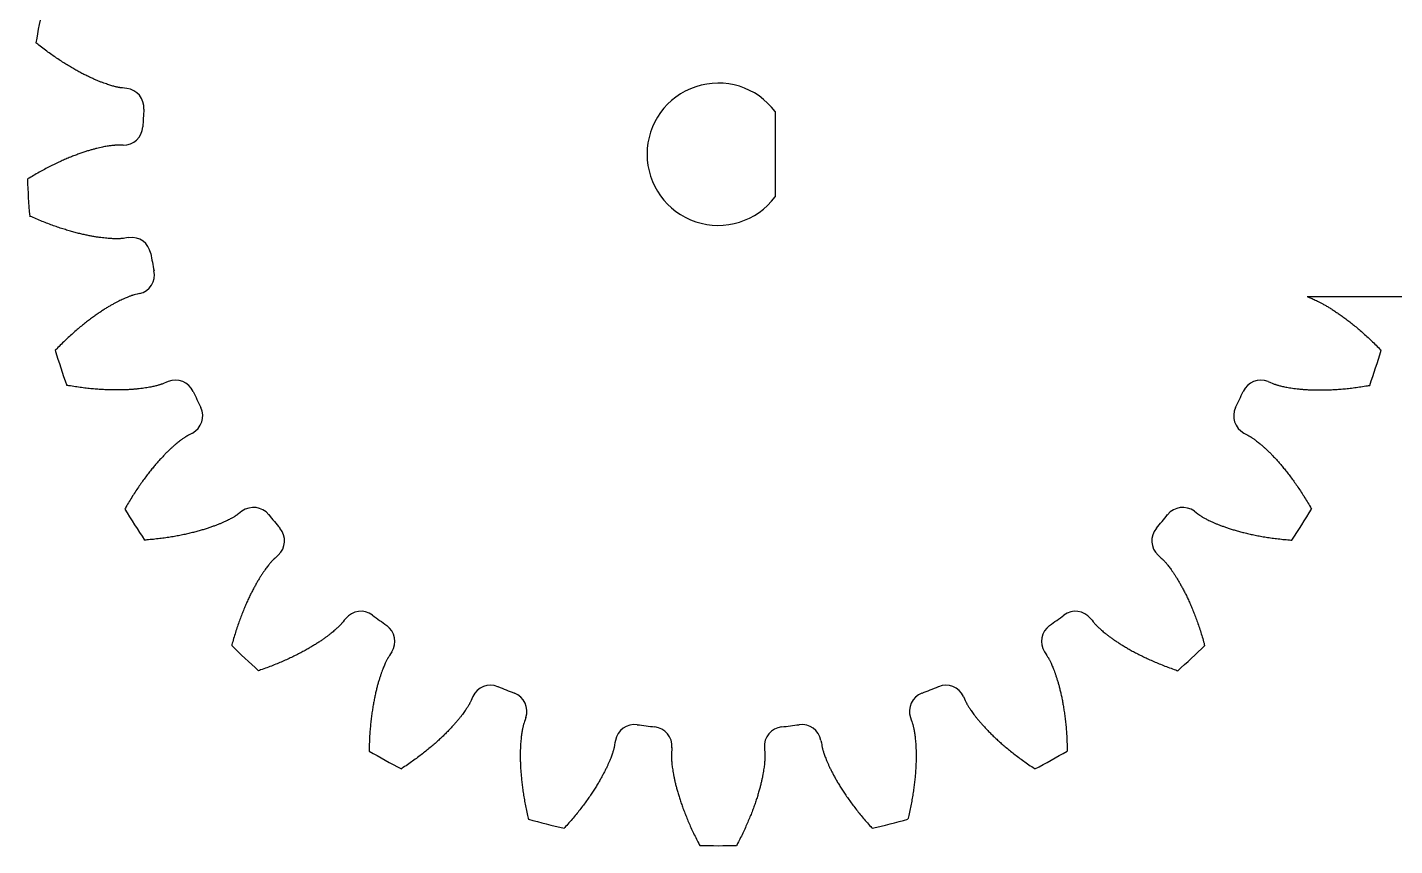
# Model space of a CAD drawing. Extents: x 0.1 to 34, y 0 to 22.
# Drawn here: x 9.829 to 11.721, y 15.904 to 17.037 of the extents above; entities that cross this region are included whole.
import ezdxf

# ---------------------------------------------------------------- set-up
doc = ezdxf.new("R2010")
doc.units = 0
doc.header["$LTSCALE"] = 0.5
doc.header["$MEASUREMENT"] = 0
doc.layers.add('VISIBLE', color=7, linetype='CONTINUOUS')

msp = doc.modelspace()

# ---------------------------------------------------------------- linework, layer by layer
at = {"layer": 'VISIBLE'}
for p, q in [((10.8638, 16.9202), (10.8638, 16.8021)), ((11.6, 16.6643), (12.7536, 16.6643))]:
    msp.add_line(p, q, dxfattribs=at)
for centre, radius, start, end in [((10.7851, 16.8611), 0.9567, 167.6729, 170.7271), ((10.7851, 16.8611), 0.0984, 36.8699, 323.1301), ((9.9635, 16.9255), 0.0268, 355.522, 83.6461), ((10.7851, 16.8611), 0.7972, 175.522, 177.278), ((9.9619, 16.9003), 0.0268, 269.1539, 357.278), ((10.7851, 16.8611), 0.9567, 182.0729, 185.1271), ((9.9733, 16.7191), 0.0268, 9.922, 98.0461), ((10.7851, 16.8611), 0.7972, 189.922, 191.678), ((9.978, 16.6943), 0.0268, 283.5539, 11.678), ((10.7851, 16.8611), 0.9567, 196.4729, 199.5271), ((10.7851, 16.8611), 0.9567, 340.4729, 343.5271), ((10.0341, 16.5217), 0.0268, 24.322, 112.4461), ((11.536, 16.5217), 0.0268, 67.5539, 155.678), ((10.7851, 16.8611), 0.7972, 204.322, 206.078), ((10.7851, 16.8611), 0.7972, 333.922, 335.678), ((10.0449, 16.4989), 0.0268, 297.9539, 26.078), ((11.5253, 16.4989), 0.0268, 153.922, 242.0461), ((10.7851, 16.8611), 0.9567, 210.8729, 213.9271), ((10.1421, 16.3456), 0.0268, 38.722, 126.8461), ((11.428, 16.3456), 0.0268, 53.1539, 141.278), ((10.7851, 16.8611), 0.9567, 326.0729, 329.1271), ((10.7851, 16.8611), 0.7972, 218.722, 220.478), ((10.7851, 16.8611), 0.7972, 319.522, 321.278), ((10.1582, 16.3262), 0.0268, 312.3539, 40.478), ((11.4119, 16.3262), 0.0268, 139.522, 227.6461), ((10.2905, 16.2019), 0.0268, 53.122, 141.2461), ((10.7851, 16.8611), 0.7972, 233.122, 234.878), ((10.7851, 16.8611), 0.7972, 305.122, 306.878), ((11.2796, 16.2019), 0.0268, 38.7539, 126.878), ((10.3109, 16.1871), 0.0268, 326.7539, 54.878), ((11.2592, 16.1871), 0.0268, 125.122, 213.2461), ((10.7851, 16.8611), 0.9567, 225.2729, 228.3271), ((10.7851, 16.8611), 0.9567, 311.6729, 314.7271), ((10.47, 16.0996), 0.0268, 67.522, 155.6461), ((10.7851, 16.8611), 0.7972, 247.522, 249.278), ((10.7851, 16.8611), 0.7972, 290.722, 292.478), ((11.1001, 16.0996), 0.0268, 24.3539, 112.478), ((10.4935, 16.0903), 0.0268, 341.1539, 69.278), ((11.0766, 16.0903), 0.0268, 110.722, 198.8461), ((10.6693, 16.0452), 0.0268, 81.922, 170.0461), ((10.7851, 16.8611), 0.7972, 261.922, 263.678), ((10.6943, 16.042), 0.0268, 355.5539, 83.678), ((10.8758, 16.042), 0.0268, 96.322, 184.4461), ((10.7851, 16.8611), 0.7972, 276.322, 278.078), ((10.9009, 16.0452), 0.0268, 9.9539, 98.078), ((10.7851, 16.8611), 0.9567, 239.6729, 242.7271), ((10.7851, 16.8611), 0.9567, 297.2729, 300.3271), ((10.7851, 16.8611), 0.9567, 254.0729, 257.1271), ((10.7851, 16.8611), 0.9567, 282.8729, 285.9271), ((10.7851, 16.8611), 0.9567, 268.4729, 271.5271)]:
    msp.add_arc(centre, radius, start, end, dxfattribs=at)
for points, knots in [([(9.9665, 16.9521), (9.9618, 16.9527), (9.9576, 16.9531), (9.9571, 16.9532), (9.9562, 16.9534), (9.9551, 16.9536), (9.9536, 16.9539), (9.9518, 16.9543), (9.9497, 16.9548), (9.9473, 16.9554), (9.9446, 16.9562), (9.9416, 16.9571), (9.9383, 16.9583), (9.9347, 16.9595), (9.9308, 16.961), (9.9266, 16.9627), (9.9221, 16.9646), (9.9174, 16.9667), (9.9125, 16.969), (9.9072, 16.9716), (9.9018, 16.9744), (9.8961, 16.9776), (9.8902, 16.981), (9.884, 16.9846), (9.8777, 16.9886), (9.8711, 16.9929), (9.8644, 16.9975), (9.8575, 17.0025), (9.8504, 17.0078), (9.8449, 17.0121), (9.8417, 17.0146), (9.8409, 17.0153)], [0.0536912, 0.0536912, 0.0536912, 0.0536912, 0.0905436, 0.1013093, 0.1152077, 0.1316526, 0.1502993, 0.1709141, 0.1933246, 0.2173975, 0.2430249, 0.270118, 0.2986014, 0.3284102, 0.3594881, 0.3917852, 0.4252571, 0.459864, 0.4955697, 0.5323416, 0.5701494, 0.6089657, 0.6487648, 0.6895231, 0.7312184, 0.7738303, 0.8173393, 0.8617274, 0.9069775, 0.9530734, 0.9682173, 0.9682173, 0.9682173, 0.9682173]), ([(9.9615, 16.8734), (9.9568, 16.8735), (9.9526, 16.8735), (9.9521, 16.8735), (9.9512, 16.8735), (9.9501, 16.8734), (9.9486, 16.8733), (9.9467, 16.8731), (9.9446, 16.8729), (9.9421, 16.8726), (9.9393, 16.8721), (9.9362, 16.8716), (9.9328, 16.8709), (9.929, 16.8701), (9.925, 16.8691), (9.9206, 16.868), (9.916, 16.8667), (9.911, 16.8652), (9.9058, 16.8635), (9.9003, 16.8615), (9.8945, 16.8594), (9.8885, 16.857), (9.8822, 16.8544), (9.8757, 16.8515), (9.8689, 16.8483), (9.8618, 16.8449), (9.8546, 16.8412), (9.8471, 16.8371), (9.8394, 16.8328), (9.8334, 16.8292), (9.8299, 16.8271), (9.829, 16.8265)], [0.0536912, 0.0536912, 0.0536912, 0.0536912, 0.0905436, 0.1013093, 0.1152077, 0.1316526, 0.1502993, 0.1709141, 0.1933246, 0.2173975, 0.2430249, 0.270118, 0.2986014, 0.3284102, 0.3594881, 0.3917852, 0.4252571, 0.459864, 0.4955697, 0.5323416, 0.5701494, 0.6089657, 0.6487648, 0.6895231, 0.7312184, 0.7738303, 0.8173393, 0.8617274, 0.9069775, 0.9530734, 0.9682173, 0.9682173, 0.9682173, 0.9682173]), ([(9.9695, 16.7457), (9.9649, 16.7451), (9.9607, 16.7445), (9.9603, 16.7444), (9.9593, 16.7443), (9.9582, 16.7443), (9.9567, 16.7442), (9.9549, 16.7441), (9.9527, 16.7441), (9.9502, 16.7441), (9.9474, 16.7442), (9.9442, 16.7444), (9.9407, 16.7446), (9.9369, 16.745), (9.9328, 16.7454), (9.9283, 16.746), (9.9235, 16.7467), (9.9184, 16.7476), (9.9131, 16.7486), (9.9074, 16.7498), (9.9014, 16.7512), (9.8951, 16.7528), (9.8885, 16.7546), (9.8816, 16.7567), (9.8745, 16.759), (9.8671, 16.7615), (9.8594, 16.7643), (9.8515, 16.7674), (9.8433, 16.7707), (9.8369, 16.7735), (9.8331, 16.7752), (9.8322, 16.7756)], [0.0536912, 0.0536912, 0.0536912, 0.0536912, 0.0905436, 0.1013093, 0.1152077, 0.1316526, 0.1502993, 0.1709141, 0.1933246, 0.2173975, 0.2430249, 0.270118, 0.2986014, 0.3284102, 0.3594881, 0.3917852, 0.4252571, 0.459864, 0.4955697, 0.5323416, 0.5701494, 0.6089657, 0.6487648, 0.6895231, 0.7312184, 0.7738303, 0.8173393, 0.8617274, 0.9069775, 0.9530734, 0.9682173, 0.9682173, 0.9682173, 0.9682173]), ([(9.9843, 16.6682), (9.9798, 16.6671), (9.9756, 16.6661), (9.9752, 16.666), (9.9743, 16.6657), (9.9732, 16.6654), (9.9718, 16.6649), (9.9701, 16.6643), (9.9681, 16.6635), (9.9658, 16.6626), (9.9632, 16.6614), (9.9603, 16.6601), (9.9571, 16.6586), (9.9537, 16.6569), (9.95, 16.655), (9.9461, 16.6528), (9.9419, 16.6504), (9.9375, 16.6477), (9.9329, 16.6447), (9.928, 16.6415), (9.923, 16.638), (9.9177, 16.6342), (9.9122, 16.6301), (9.9066, 16.6256), (9.9008, 16.6209), (9.8949, 16.6158), (9.8888, 16.6104), (9.8825, 16.6046), (9.8762, 16.5985), (9.8712, 16.5935), (9.8683, 16.5906), (9.8676, 16.5898)], [0.0536912, 0.0536912, 0.0536912, 0.0536912, 0.0905436, 0.1013093, 0.1152077, 0.1316526, 0.1502993, 0.1709141, 0.1933246, 0.2173975, 0.2430249, 0.270118, 0.2986014, 0.3284102, 0.3594881, 0.3917852, 0.4252571, 0.459864, 0.4955697, 0.5323416, 0.5701494, 0.6089657, 0.6487648, 0.6895231, 0.7312184, 0.7738303, 0.8173393, 0.8617274, 0.9069775, 0.9530734, 0.9682173, 0.9682173, 0.9682173, 0.9682173]), ([(11.6, 16.6643), (11.6007, 16.664), (11.6021, 16.6635), (11.6044, 16.6626), (11.607, 16.6614), (11.6098, 16.6601), (11.613, 16.6586), (11.6164, 16.6569), (11.6201, 16.655), (11.624, 16.6528), (11.6282, 16.6504), (11.6326, 16.6477), (11.6372, 16.6447), (11.6421, 16.6415), (11.6472, 16.638), (11.6524, 16.6342), (11.6579, 16.6301), (11.6635, 16.6256), (11.6693, 16.6209), (11.6752, 16.6158), (11.6813, 16.6104), (11.6876, 16.6046), (11.6939, 16.5985), (11.6989, 16.5935), (11.7018, 16.5906), (11.7025, 16.5898)], [0.1713701, 0.1713701, 0.1713701, 0.1713701, 0.1933246, 0.2173975, 0.2430249, 0.270118, 0.2986014, 0.3284102, 0.3594881, 0.3917852, 0.4252571, 0.459864, 0.4955697, 0.5323416, 0.5701494, 0.6089657, 0.6487648, 0.6895231, 0.7312184, 0.7738303, 0.8173393, 0.8617274, 0.9069775, 0.9530734, 0.9682173, 0.9682173, 0.9682173, 0.9682173]), ([(10.0239, 16.5465), (10.0195, 16.5447), (10.0156, 16.5431), (10.0152, 16.543), (10.0143, 16.5427), (10.0132, 16.5423), (10.0118, 16.5419), (10.01, 16.5413), (10.0079, 16.5408), (10.0055, 16.5402), (10.0028, 16.5396), (9.9997, 16.5389), (9.9962, 16.5383), (9.9924, 16.5377), (9.9883, 16.5371), (9.9839, 16.5365), (9.9791, 16.5361), (9.9739, 16.5356), (9.9684, 16.5353), (9.9626, 16.535), (9.9564, 16.5349), (9.95, 16.5349), (9.9431, 16.535), (9.936, 16.5353), (9.9285, 16.5357), (9.9207, 16.5363), (9.9126, 16.5371), (9.9041, 16.5381), (9.8954, 16.5394), (9.8884, 16.5405), (9.8844, 16.5412), (9.8834, 16.5413)], [0.0536912, 0.0536912, 0.0536912, 0.0536912, 0.0905436, 0.1013093, 0.1152077, 0.1316526, 0.1502993, 0.1709141, 0.1933246, 0.2173975, 0.2430249, 0.270118, 0.2986014, 0.3284102, 0.3594881, 0.3917852, 0.4252571, 0.459864, 0.4955697, 0.5323416, 0.5701494, 0.6089657, 0.6487648, 0.6895231, 0.7312184, 0.7738303, 0.8173393, 0.8617274, 0.9069775, 0.9530734, 0.9682173, 0.9682173, 0.9682173, 0.9682173]), ([(11.5463, 16.5465), (11.5506, 16.5447), (11.5545, 16.5431), (11.5549, 16.543), (11.5558, 16.5427), (11.5569, 16.5423), (11.5583, 16.5419), (11.5601, 16.5413), (11.5622, 16.5408), (11.5646, 16.5402), (11.5674, 16.5396), (11.5705, 16.5389), (11.5739, 16.5383), (11.5777, 16.5377), (11.5818, 16.5371), (11.5863, 16.5365), (11.5911, 16.5361), (11.5962, 16.5356), (11.6017, 16.5353), (11.6075, 16.535), (11.6137, 16.5349), (11.6202, 16.5349), (11.627, 16.535), (11.6341, 16.5353), (11.6416, 16.5357), (11.6494, 16.5363), (11.6575, 16.5371), (11.666, 16.5381), (11.6747, 16.5394), (11.6817, 16.5405), (11.6857, 16.5412), (11.6867, 16.5413)], [0.0536912, 0.0536912, 0.0536912, 0.0536912, 0.0905436, 0.1013093, 0.1152077, 0.1316526, 0.1502993, 0.1709141, 0.1933246, 0.2173975, 0.2430249, 0.270118, 0.2986014, 0.3284102, 0.3594881, 0.3917852, 0.4252571, 0.459864, 0.4955697, 0.5323416, 0.5701494, 0.6089657, 0.6487648, 0.6895231, 0.7312184, 0.7738303, 0.8173393, 0.8617274, 0.9069775, 0.9530734, 0.9682173, 0.9682173, 0.9682173, 0.9682173]), ([(10.0574, 16.4751), (10.0533, 16.4729), (10.0495, 16.4709), (10.0492, 16.4707), (10.0484, 16.4702), (10.0474, 16.4696), (10.0462, 16.4688), (10.0446, 16.4678), (10.0429, 16.4665), (10.0409, 16.4651), (10.0386, 16.4633), (10.0362, 16.4613), (10.0335, 16.4591), (10.0306, 16.4566), (10.0275, 16.4538), (10.0243, 16.4507), (10.0208, 16.4473), (10.0172, 16.4436), (10.0135, 16.4396), (10.0096, 16.4353), (10.0055, 16.4306), (10.0014, 16.4256), (9.9971, 16.4203), (9.9928, 16.4146), (9.9883, 16.4085), (9.9838, 16.4021), (9.9793, 16.3954), (9.9747, 16.3882), (9.97, 16.3807), (9.9665, 16.3747), (9.9644, 16.3711), (9.9639, 16.3702)], [0.0536912, 0.0536912, 0.0536912, 0.0536912, 0.0905436, 0.1013093, 0.1152077, 0.1316526, 0.1502993, 0.1709141, 0.1933246, 0.2173975, 0.2430249, 0.270118, 0.2986014, 0.3284102, 0.3594881, 0.3917852, 0.4252571, 0.459864, 0.4955697, 0.5323416, 0.5701494, 0.6089657, 0.6487648, 0.6895231, 0.7312184, 0.7738303, 0.8173393, 0.8617274, 0.9069775, 0.9530734, 0.9682173, 0.9682173, 0.9682173, 0.9682173]), ([(11.5127, 16.4751), (11.5168, 16.4729), (11.5206, 16.4709), (11.5209, 16.4707), (11.5217, 16.4702), (11.5227, 16.4696), (11.524, 16.4688), (11.5255, 16.4678), (11.5272, 16.4665), (11.5292, 16.4651), (11.5315, 16.4633), (11.5339, 16.4613), (11.5366, 16.4591), (11.5395, 16.4566), (11.5426, 16.4538), (11.5459, 16.4507), (11.5493, 16.4473), (11.5529, 16.4436), (11.5567, 16.4396), (11.5606, 16.4353), (11.5646, 16.4306), (11.5687, 16.4256), (11.573, 16.4203), (11.5773, 16.4146), (11.5818, 16.4085), (11.5863, 16.4021), (11.5908, 16.3954), (11.5954, 16.3882), (11.6001, 16.3807), (11.6037, 16.3747), (11.6057, 16.3711), (11.6062, 16.3702)], [0.0536912, 0.0536912, 0.0536912, 0.0536912, 0.0905436, 0.1013093, 0.1152077, 0.1316526, 0.1502993, 0.1709141, 0.1933246, 0.2173975, 0.2430249, 0.270118, 0.2986014, 0.3284102, 0.3594881, 0.3917852, 0.4252571, 0.459864, 0.4955697, 0.5323416, 0.5701494, 0.6089657, 0.6487648, 0.6895231, 0.7312184, 0.7738303, 0.8173393, 0.8617274, 0.9069775, 0.9530734, 0.9682173, 0.9682173, 0.9682173, 0.9682173]), ([(10.126, 16.3671), (10.1223, 16.3643), (10.1188, 16.3617), (10.1185, 16.3615), (10.1177, 16.361), (10.1168, 16.3604), (10.1155, 16.3596), (10.1139, 16.3586), (10.112, 16.3576), (10.1098, 16.3564), (10.1073, 16.3551), (10.1045, 16.3537), (10.1013, 16.3523), (10.0978, 16.3507), (10.0939, 16.3491), (10.0897, 16.3475), (10.0852, 16.3458), (10.0803, 16.3441), (10.0751, 16.3424), (10.0695, 16.3408), (10.0636, 16.3391), (10.0573, 16.3375), (10.0507, 16.3359), (10.0437, 16.3344), (10.0363, 16.3329), (10.0286, 16.3316), (10.0206, 16.3303), (10.0121, 16.3292), (10.0034, 16.3282), (9.9964, 16.3276), (9.9923, 16.3272), (9.9912, 16.3272)], [0.0536912, 0.0536912, 0.0536912, 0.0536912, 0.0905436, 0.1013093, 0.1152077, 0.1316526, 0.1502993, 0.1709141, 0.1933246, 0.2173975, 0.2430249, 0.270118, 0.2986014, 0.3284102, 0.3594881, 0.3917852, 0.4252571, 0.459864, 0.4955697, 0.5323416, 0.5701494, 0.6089657, 0.6487648, 0.6895231, 0.7312184, 0.7738303, 0.8173393, 0.8617274, 0.9069775, 0.9530734, 0.9682173, 0.9682173, 0.9682173, 0.9682173]), ([(11.4441, 16.3671), (11.4479, 16.3643), (11.4513, 16.3617), (11.4516, 16.3615), (11.4524, 16.361), (11.4533, 16.3604), (11.4546, 16.3596), (11.4562, 16.3586), (11.4581, 16.3576), (11.4603, 16.3564), (11.4628, 16.3551), (11.4657, 16.3537), (11.4688, 16.3523), (11.4723, 16.3507), (11.4762, 16.3491), (11.4804, 16.3475), (11.4849, 16.3458), (11.4898, 16.3441), (11.495, 16.3424), (11.5006, 16.3408), (11.5065, 16.3391), (11.5128, 16.3375), (11.5194, 16.3359), (11.5264, 16.3344), (11.5338, 16.3329), (11.5415, 16.3316), (11.5496, 16.3303), (11.558, 16.3292), (11.5667, 16.3282), (11.5738, 16.3276), (11.5779, 16.3272), (11.5789, 16.3272)], [0.0536912, 0.0536912, 0.0536912, 0.0536912, 0.0905436, 0.1013093, 0.1152077, 0.1316526, 0.1502993, 0.1709141, 0.1933246, 0.2173975, 0.2430249, 0.270118, 0.2986014, 0.3284102, 0.3594881, 0.3917852, 0.4252571, 0.459864, 0.4955697, 0.5323416, 0.5701494, 0.6089657, 0.6487648, 0.6895231, 0.7312184, 0.7738303, 0.8173393, 0.8617274, 0.9069775, 0.9530734, 0.9682173, 0.9682173, 0.9682173, 0.9682173]), ([(10.1763, 16.3063), (10.1728, 16.3032), (10.1697, 16.3003), (10.1694, 16.3), (10.1687, 16.2993), (10.1679, 16.2985), (10.1669, 16.2974), (10.1657, 16.296), (10.1643, 16.2944), (10.1627, 16.2924), (10.161, 16.2902), (10.1591, 16.2877), (10.1571, 16.2848), (10.1549, 16.2817), (10.1526, 16.2782), (10.1502, 16.2744), (10.1477, 16.2702), (10.1452, 16.2658), (10.1425, 16.2609), (10.1398, 16.2558), (10.1371, 16.2503), (10.1343, 16.2444), (10.1315, 16.2382), (10.1287, 16.2316), (10.1259, 16.2246), (10.1232, 16.2173), (10.1204, 16.2096), (10.1177, 16.2016), (10.1151, 16.1931), (10.1131, 16.1864), (10.1121, 16.1824), (10.1118, 16.1814)], [0.0536912, 0.0536912, 0.0536912, 0.0536912, 0.0905436, 0.1013093, 0.1152077, 0.1316526, 0.1502993, 0.1709141, 0.1933246, 0.2173975, 0.2430249, 0.270118, 0.2986014, 0.3284102, 0.3594881, 0.3917852, 0.4252571, 0.459864, 0.4955697, 0.5323416, 0.5701494, 0.6089657, 0.6487648, 0.6895231, 0.7312184, 0.7738303, 0.8173393, 0.8617274, 0.9069775, 0.9530734, 0.9682173, 0.9682173, 0.9682173, 0.9682173]), ([(11.3938, 16.3063), (11.3973, 16.3032), (11.4004, 16.3003), (11.4007, 16.3), (11.4014, 16.2993), (11.4022, 16.2985), (11.4032, 16.2974), (11.4044, 16.296), (11.4058, 16.2944), (11.4074, 16.2924), (11.4091, 16.2902), (11.411, 16.2877), (11.413, 16.2848), (11.4152, 16.2817), (11.4175, 16.2782), (11.4199, 16.2744), (11.4224, 16.2702), (11.4249, 16.2658), (11.4276, 16.2609), (11.4303, 16.2558), (11.433, 16.2503), (11.4358, 16.2444), (11.4386, 16.2382), (11.4414, 16.2316), (11.4442, 16.2246), (11.447, 16.2173), (11.4497, 16.2096), (11.4524, 16.2016), (11.455, 16.1931), (11.457, 16.1864), (11.458, 16.1824), (11.4583, 16.1814)], [0.0536912, 0.0536912, 0.0536912, 0.0536912, 0.0905436, 0.1013093, 0.1152077, 0.1316526, 0.1502993, 0.1709141, 0.1933246, 0.2173975, 0.2430249, 0.270118, 0.2986014, 0.3284102, 0.3594881, 0.3917852, 0.4252571, 0.459864, 0.4955697, 0.5323416, 0.5701494, 0.6089657, 0.6487648, 0.6895231, 0.7312184, 0.7738303, 0.8173393, 0.8617274, 0.9069775, 0.9530734, 0.9682173, 0.9682173, 0.9682173, 0.9682173]), ([(10.2696, 16.2187), (10.2666, 16.2151), (10.264, 16.2118), (10.2637, 16.2114), (10.2631, 16.2107), (10.2623, 16.2099), (10.2612, 16.2088), (10.26, 16.2075), (10.2584, 16.206), (10.2566, 16.2043), (10.2544, 16.2025), (10.252, 16.2004), (10.2493, 16.1982), (10.2463, 16.1958), (10.243, 16.1933), (10.2393, 16.1907), (10.2354, 16.188), (10.2311, 16.1851), (10.2264, 16.1822), (10.2214, 16.1792), (10.2161, 16.1761), (10.2104, 16.1729), (10.2044, 16.1698), (10.198, 16.1665), (10.1912, 16.1633), (10.1841, 16.1601), (10.1766, 16.1569), (10.1687, 16.1537), (10.1605, 16.1506), (10.1538, 16.1482), (10.1499, 16.1468), (10.149, 16.1465)], [0.0536912, 0.0536912, 0.0536912, 0.0536912, 0.0905436, 0.1013093, 0.1152077, 0.1316526, 0.1502993, 0.1709141, 0.1933246, 0.2173975, 0.2430249, 0.270118, 0.2986014, 0.3284102, 0.3594881, 0.3917852, 0.4252571, 0.459864, 0.4955697, 0.5323416, 0.5701494, 0.6089657, 0.6487648, 0.6895231, 0.7312184, 0.7738303, 0.8173393, 0.8617274, 0.9069775, 0.9530734, 0.9682173, 0.9682173, 0.9682173, 0.9682173]), ([(11.3005, 16.2187), (11.3035, 16.2151), (11.3061, 16.2118), (11.3064, 16.2114), (11.3071, 16.2107), (11.3078, 16.2099), (11.3089, 16.2088), (11.3102, 16.2075), (11.3117, 16.206), (11.3136, 16.2043), (11.3157, 16.2025), (11.3181, 16.2004), (11.3208, 16.1982), (11.3238, 16.1958), (11.3271, 16.1933), (11.3308, 16.1907), (11.3348, 16.188), (11.3391, 16.1851), (11.3437, 16.1822), (11.3487, 16.1792), (11.354, 16.1761), (11.3597, 16.1729), (11.3657, 16.1698), (11.3721, 16.1665), (11.3789, 16.1633), (11.386, 16.1601), (11.3935, 16.1569), (11.4014, 16.1537), (11.4097, 16.1506), (11.4163, 16.1482), (11.4202, 16.1468), (11.4211, 16.1465)], [0.0536912, 0.0536912, 0.0536912, 0.0536912, 0.0905436, 0.1013093, 0.1152077, 0.1316526, 0.1502993, 0.1709141, 0.1933246, 0.2173975, 0.2430249, 0.270118, 0.2986014, 0.3284102, 0.3594881, 0.3917852, 0.4252571, 0.459864, 0.4955697, 0.5323416, 0.5701494, 0.6089657, 0.6487648, 0.6895231, 0.7312184, 0.7738303, 0.8173393, 0.8617274, 0.9069775, 0.9530734, 0.9682173, 0.9682173, 0.9682173, 0.9682173]), ([(10.3334, 16.1724), (10.3308, 16.1684), (10.3285, 16.1649), (10.3283, 16.1645), (10.3278, 16.1637), (10.3273, 16.1627), (10.3265, 16.1614), (10.3257, 16.1597), (10.3248, 16.1578), (10.3237, 16.1555), (10.3226, 16.1529), (10.3214, 16.15), (10.3201, 16.1468), (10.3188, 16.1432), (10.3175, 16.1392), (10.3161, 16.1349), (10.3147, 16.1303), (10.3133, 16.1253), (10.312, 16.12), (10.3106, 16.1143), (10.3094, 16.1083), (10.3081, 16.1019), (10.307, 16.0952), (10.3059, 16.0881), (10.3049, 16.0807), (10.3041, 16.0729), (10.3033, 16.0648), (10.3027, 16.0563), (10.3023, 16.0475), (10.3021, 16.0405), (10.302, 16.0364), (10.302, 16.0353)], [0.0536912, 0.0536912, 0.0536912, 0.0536912, 0.0905436, 0.1013093, 0.1152077, 0.1316526, 0.1502993, 0.1709141, 0.1933246, 0.2173975, 0.2430249, 0.270118, 0.2986014, 0.3284102, 0.3594881, 0.3917852, 0.4252571, 0.459864, 0.4955697, 0.5323416, 0.5701494, 0.6089657, 0.6487648, 0.6895231, 0.7312184, 0.7738303, 0.8173393, 0.8617274, 0.9069775, 0.9530734, 0.9682173, 0.9682173, 0.9682173, 0.9682173]), ([(11.2367, 16.1724), (11.2393, 16.1684), (11.2416, 16.1649), (11.2418, 16.1645), (11.2423, 16.1637), (11.2429, 16.1627), (11.2436, 16.1614), (11.2444, 16.1597), (11.2453, 16.1578), (11.2464, 16.1555), (11.2475, 16.1529), (11.2487, 16.15), (11.25, 16.1468), (11.2513, 16.1432), (11.2526, 16.1392), (11.254, 16.1349), (11.2554, 16.1303), (11.2568, 16.1253), (11.2581, 16.12), (11.2595, 16.1143), (11.2608, 16.1083), (11.262, 16.1019), (11.2631, 16.0952), (11.2642, 16.0881), (11.2652, 16.0807), (11.2661, 16.0729), (11.2668, 16.0648), (11.2674, 16.0563), (11.2678, 16.0475), (11.2681, 16.0405), (11.2681, 16.0364), (11.2681, 16.0353)], [0.0536912, 0.0536912, 0.0536912, 0.0536912, 0.0905436, 0.1013093, 0.1152077, 0.1316526, 0.1502993, 0.1709141, 0.1933246, 0.2173975, 0.2430249, 0.270118, 0.2986014, 0.3284102, 0.3594881, 0.3917852, 0.4252571, 0.459864, 0.4955697, 0.5323416, 0.5701494, 0.6089657, 0.6487648, 0.6895231, 0.7312184, 0.7738303, 0.8173393, 0.8617274, 0.9069775, 0.9530734, 0.9682173, 0.9682173, 0.9682173, 0.9682173]), ([(10.4455, 16.1107), (10.4436, 16.1064), (10.4418, 16.1026), (10.4416, 16.1022), (10.4412, 16.1014), (10.4407, 16.1004), (10.4399, 16.099), (10.439, 16.0975), (10.4379, 16.0956), (10.4365, 16.0935), (10.4349, 16.0912), (10.4331, 16.0886), (10.431, 16.0858), (10.4287, 16.0828), (10.4261, 16.0795), (10.4232, 16.0761), (10.42, 16.0724), (10.4166, 16.0686), (10.4128, 16.0646), (10.4087, 16.0604), (10.4043, 16.0561), (10.3996, 16.0516), (10.3946, 16.0471), (10.3891, 16.0424), (10.3834, 16.0376), (10.3773, 16.0327), (10.3708, 16.0277), (10.364, 16.0227), (10.3568, 16.0176), (10.351, 16.0136), (10.3475, 16.0113), (10.3467, 16.0108)], [0.0536912, 0.0536912, 0.0536912, 0.0536912, 0.0905436, 0.1013093, 0.1152077, 0.1316526, 0.1502993, 0.1709141, 0.1933246, 0.2173975, 0.2430249, 0.270118, 0.2986014, 0.3284102, 0.3594881, 0.3917852, 0.4252571, 0.459864, 0.4955697, 0.5323416, 0.5701494, 0.6089657, 0.6487648, 0.6895231, 0.7312184, 0.7738303, 0.8173393, 0.8617274, 0.9069775, 0.9530734, 0.9682173, 0.9682173, 0.9682173, 0.9682173]), ([(11.1246, 16.1107), (11.1265, 16.1064), (11.1283, 16.1026), (11.1285, 16.1022), (11.1289, 16.1014), (11.1294, 16.1004), (11.1302, 16.099), (11.1311, 16.0975), (11.1323, 16.0956), (11.1336, 16.0935), (11.1352, 16.0912), (11.137, 16.0886), (11.1391, 16.0858), (11.1414, 16.0828), (11.144, 16.0795), (11.1469, 16.0761), (11.1501, 16.0724), (11.1535, 16.0686), (11.1573, 16.0646), (11.1614, 16.0604), (11.1658, 16.0561), (11.1705, 16.0516), (11.1756, 16.0471), (11.181, 16.0424), (11.1867, 16.0376), (11.1928, 16.0327), (11.1993, 16.0277), (11.2061, 16.0227), (11.2133, 16.0176), (11.2191, 16.0136), (11.2226, 16.0113), (11.2234, 16.0108)], [0.0536912, 0.0536912, 0.0536912, 0.0536912, 0.0905436, 0.1013093, 0.1152077, 0.1316526, 0.1502993, 0.1709141, 0.1933246, 0.2173975, 0.2430249, 0.270118, 0.2986014, 0.3284102, 0.3594881, 0.3917852, 0.4252571, 0.459864, 0.4955697, 0.5323416, 0.5701494, 0.6089657, 0.6487648, 0.6895231, 0.7312184, 0.7738303, 0.8173393, 0.8617274, 0.9069775, 0.9530734, 0.9682173, 0.9682173, 0.9682173, 0.9682173]), ([(10.5189, 16.0817), (10.5174, 16.0772), (10.516, 16.0732), (10.5159, 16.0728), (10.5156, 16.0719), (10.5153, 16.0708), (10.515, 16.0693), (10.5146, 16.0676), (10.5141, 16.0654), (10.5137, 16.063), (10.5132, 16.0602), (10.5128, 16.057), (10.5124, 16.0536), (10.512, 16.0498), (10.5117, 16.0456), (10.5114, 16.0411), (10.5112, 16.0363), (10.5111, 16.0311), (10.5111, 16.0256), (10.5113, 16.0198), (10.5115, 16.0137), (10.5119, 16.0072), (10.5125, 16.0004), (10.5132, 15.9933), (10.5141, 15.9858), (10.5152, 15.9781), (10.5165, 15.97), (10.518, 15.9617), (10.5198, 15.953), (10.5213, 15.9461), (10.5223, 15.9421), (10.5225, 15.9412)], [0.0536912, 0.0536912, 0.0536912, 0.0536912, 0.0905436, 0.1013093, 0.1152077, 0.1316526, 0.1502993, 0.1709141, 0.1933246, 0.2173975, 0.2430249, 0.270118, 0.2986014, 0.3284102, 0.3594881, 0.3917852, 0.4252571, 0.459864, 0.4955697, 0.5323416, 0.5701494, 0.6089657, 0.6487648, 0.6895231, 0.7312184, 0.7738303, 0.8173393, 0.8617274, 0.9069775, 0.9530734, 0.9682173, 0.9682173, 0.9682173, 0.9682173]), ([(11.0512, 16.0817), (11.0528, 16.0772), (11.0541, 16.0732), (11.0542, 16.0728), (11.0545, 16.0719), (11.0548, 16.0708), (11.0551, 16.0693), (11.0555, 16.0676), (11.056, 16.0654), (11.0564, 16.063), (11.0569, 16.0602), (11.0573, 16.057), (11.0577, 16.0536), (11.0581, 16.0498), (11.0584, 16.0456), (11.0587, 16.0411), (11.0589, 16.0363), (11.059, 16.0311), (11.059, 16.0256), (11.0589, 16.0198), (11.0586, 16.0137), (11.0582, 16.0072), (11.0577, 16.0004), (11.0569, 15.9933), (11.056, 15.9858), (11.0549, 15.9781), (11.0536, 15.97), (11.0521, 15.9617), (11.0503, 15.953), (11.0488, 15.9461), (11.0478, 15.9421), (11.0476, 15.9412)], [0.0536912, 0.0536912, 0.0536912, 0.0536912, 0.0905436, 0.1013093, 0.1152077, 0.1316526, 0.1502993, 0.1709141, 0.1933246, 0.2173975, 0.2430249, 0.270118, 0.2986014, 0.3284102, 0.3594881, 0.3917852, 0.4252571, 0.459864, 0.4955697, 0.5323416, 0.5701494, 0.6089657, 0.6487648, 0.6895231, 0.7312184, 0.7738303, 0.8173393, 0.8617274, 0.9069775, 0.9530734, 0.9682173, 0.9682173, 0.9682173, 0.9682173]), ([(10.6428, 16.0499), (10.642, 16.0452), (10.6413, 16.041), (10.6412, 16.0406), (10.641, 16.0397), (10.6407, 16.0386), (10.6403, 16.0372), (10.6398, 16.0354), (10.6391, 16.0333), (10.6383, 16.031), (10.6374, 16.0283), (10.6363, 16.0253), (10.635, 16.0221), (10.6334, 16.0186), (10.6317, 16.0148), (10.6298, 16.0107), (10.6276, 16.0064), (10.6252, 16.0018), (10.6226, 15.997), (10.6197, 15.992), (10.6165, 15.9867), (10.613, 15.9812), (10.6093, 15.9755), (10.6052, 15.9696), (10.6008, 15.9635), (10.5961, 15.9573), (10.5911, 15.9509), (10.5857, 15.9443), (10.58, 15.9376), (10.5754, 15.9323), (10.5726, 15.9292), (10.5719, 15.9285)], [0.0536912, 0.0536912, 0.0536912, 0.0536912, 0.0905436, 0.1013093, 0.1152077, 0.1316526, 0.1502993, 0.1709141, 0.1933246, 0.2173975, 0.2430249, 0.270118, 0.2986014, 0.3284102, 0.3594881, 0.3917852, 0.4252571, 0.459864, 0.4955697, 0.5323416, 0.5701494, 0.6089657, 0.6487648, 0.6895231, 0.7312184, 0.7738303, 0.8173393, 0.8617274, 0.9069775, 0.9530734, 0.9682173, 0.9682173, 0.9682173, 0.9682173]), ([(10.9273, 16.0499), (10.9281, 16.0452), (10.9289, 16.041), (10.929, 16.0406), (10.9292, 16.0397), (10.9294, 16.0386), (10.9298, 16.0372), (10.9303, 16.0354), (10.931, 16.0333), (10.9318, 16.031), (10.9327, 16.0283), (10.9339, 16.0253), (10.9352, 16.0221), (10.9367, 16.0186), (10.9384, 16.0148), (10.9403, 16.0107), (10.9425, 16.0064), (10.9449, 16.0018), (10.9475, 15.997), (10.9504, 15.992), (10.9536, 15.9867), (10.9571, 15.9812), (10.9608, 15.9755), (10.9649, 15.9696), (10.9693, 15.9635), (10.974, 15.9573), (10.979, 15.9509), (10.9844, 15.9443), (10.9901, 15.9376), (10.9947, 15.9323), (10.9975, 15.9292), (10.9982, 15.9285)], [0.0536912, 0.0536912, 0.0536912, 0.0536912, 0.0905436, 0.1013093, 0.1152077, 0.1316526, 0.1502993, 0.1709141, 0.1933246, 0.2173975, 0.2430249, 0.270118, 0.2986014, 0.3284102, 0.3594881, 0.3917852, 0.4252571, 0.459864, 0.4955697, 0.5323416, 0.5701494, 0.6089657, 0.6487648, 0.6895231, 0.7312184, 0.7738303, 0.8173393, 0.8617274, 0.9069775, 0.9530734, 0.9682173, 0.9682173, 0.9682173, 0.9682173]), ([(10.7211, 16.04), (10.7207, 16.0353), (10.7204, 16.031), (10.7204, 16.0306), (10.7204, 16.0297), (10.7203, 16.0286), (10.7204, 16.027), (10.7204, 16.0252), (10.7205, 16.0231), (10.7207, 16.0206), (10.721, 16.0177), (10.7213, 16.0146), (10.7218, 16.0111), (10.7224, 16.0074), (10.7231, 16.0032), (10.7239, 15.9988), (10.725, 15.9941), (10.7262, 15.9891), (10.7275, 15.9838), (10.7291, 15.9782), (10.7309, 15.9723), (10.7329, 15.9661), (10.7351, 15.9596), (10.7376, 15.9529), (10.7403, 15.9459), (10.7433, 15.9387), (10.7465, 15.9312), (10.7501, 15.9235), (10.754, 15.9156), (10.7572, 15.9093), (10.7591, 15.9057), (10.7596, 15.9048)], [0.0536912, 0.0536912, 0.0536912, 0.0536912, 0.0905436, 0.1013093, 0.1152077, 0.1316526, 0.1502993, 0.1709141, 0.1933246, 0.2173975, 0.2430249, 0.270118, 0.2986014, 0.3284102, 0.3594881, 0.3917852, 0.4252571, 0.459864, 0.4955697, 0.5323416, 0.5701494, 0.6089657, 0.6487648, 0.6895231, 0.7312184, 0.7738303, 0.8173393, 0.8617274, 0.9069775, 0.9530734, 0.9682173, 0.9682173, 0.9682173, 0.9682173]), ([(10.849, 16.04), (10.8494, 16.0353), (10.8497, 16.031), (10.8497, 16.0306), (10.8498, 16.0297), (10.8498, 16.0286), (10.8498, 16.027), (10.8497, 16.0252), (10.8496, 16.0231), (10.8494, 16.0206), (10.8491, 16.0177), (10.8488, 16.0146), (10.8483, 16.0111), (10.8477, 16.0074), (10.847, 16.0032), (10.8462, 15.9988), (10.8452, 15.9941), (10.844, 15.9891), (10.8426, 15.9838), (10.841, 15.9782), (10.8393, 15.9723), (10.8373, 15.9661), (10.835, 15.9596), (10.8326, 15.9529), (10.8298, 15.9459), (10.8268, 15.9387), (10.8236, 15.9312), (10.82, 15.9235), (10.8162, 15.9156), (10.813, 15.9093), (10.811, 15.9057), (10.8106, 15.9048)], [0.0536912, 0.0536912, 0.0536912, 0.0536912, 0.0905436, 0.1013093, 0.1152077, 0.1316526, 0.1502993, 0.1709141, 0.1933246, 0.2173975, 0.2430249, 0.270118, 0.2986014, 0.3284102, 0.3594881, 0.3917852, 0.4252571, 0.459864, 0.4955697, 0.5323416, 0.5701494, 0.6089657, 0.6487648, 0.6895231, 0.7312184, 0.7738303, 0.8173393, 0.8617274, 0.9069775, 0.9530734, 0.9682173, 0.9682173, 0.9682173, 0.9682173])]:
    msp.add_open_spline(points, degree=3, knots=knots, dxfattribs=at)

doc.saveas('drawing.dxf')
